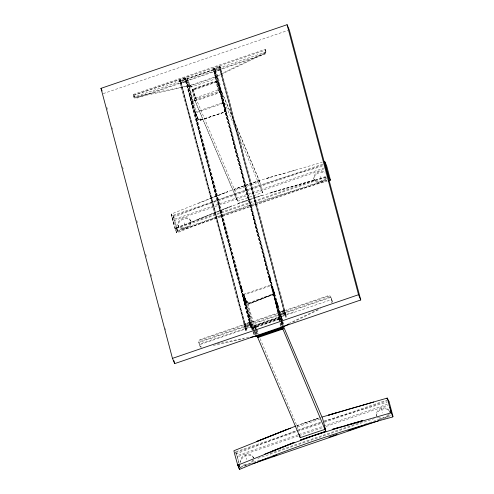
<?xml version="1.0" encoding="UTF-8"?>
<svg xmlns="http://www.w3.org/2000/svg" width="494" height="494" viewBox="0 0 494 494"><rect width="100%" height="100%" fill="white"/><g stroke="black" fill="none" stroke-linecap="round" stroke-linejoin="round"><path stroke-width="0.37" stroke-dasharray="2.47 1.85" d="M251.872 329.622L250.563 326.299L184.991 78.484L185.843 78.194L189.406 86.635L190.375 87.315L190.888 86.141L190.252 85.647L187.201 78.429L213 69.605L216.298 77.441C216.526 78.373 213.995 78.175 215.94 77.57L216.051 76.823L215.717 78.015L215.94 77.57M285.236 173.03C246.222 183.255 208.993 198.983 171.628 213.908L171.294 214.637L175.055 228.846L176.624 232.618L177.272 232.804C226.024 212.309 276.023 195.025 327.133 181.403M216.014 77.996L216.051 76.823M200.385 120.345L224.931 111.965L225.777 110.446L222.843 103.493L195.445 112.867L198.378 119.814L200.385 120.345C201.354 117.825 198.569 120.45 198.656 118.115L197.816 118.399L195.254 112.132M194.766 100.054L195.859 100.825L219.762 92.65L219.725 92.217L220.139 92.434L220.231 91.483L217.459 81.374L216.638 81.109L192.259 89.63L194.939 100.486L237.305 200.774L238.213 201.064L262.549 192.561L259.455 180.643L234.094 189.319L259.467 180.582L260.048 182.175L217.162 81.084M246.333 301.383L243.666 295.06L246.599 302.007C250.088 302.834 248.216 304.366 247.093 301.13L246.253 301.42L243.666 295.06L271.058 285.686L273.756 291.923C272.509 293.819 273.139 298.796 274.516 293.257A8.602 0.605 71.1 0 0 273.979 291.935L271.07 285.73L279.82 322.212M246.29 304.613L194.784 110.187A20.476 1.445 71.1 0 1 194.019 107.019C192.679 95.601 190.394 101.332 193.45 108.223A20.476 1.445 71.1 0 0 193.852 109.847L241.362 289.651L252.916 329.869L249.316 321.23M280.641 320.038L279.289 316.629L213.655 68.604L217.311 77.089L218.404 81.232A20.476 1.445 71.1 0 1 219.169 84.4L221.917 97.472A20.476 1.445 71.1 0 0 222.683 100.64L273.985 294.356M281.913 320.952L280.061 316.37L214.439 68.413L218.082 76.829L219.336 81.566A20.476 1.445 71.1 0 1 219.737 83.19L221.306 90.618C219.978 90.853 221.985 89.809 222.899 98.145A20.476 1.445 71.1 0 0 223.3 99.776L270.675 278.795L269.897 279.184L270.669 278.912M191.808 100.683L192.629 100.424L191.271 93.94A20.476 1.445 71.1 0 0 190.505 90.779L189.406 86.635L188.634 86.901L189.887 91.637A20.476 1.445 71.1 0 1 190.289 93.267L191.857 100.69M192.092 90.192L192.259 89.63L192.228 90.427L192.147 89.982M273.201 293.566L272.929 294.739M248.402 302.674L248.698 302.908L273.176 293.813C272.855 294.412 274.683 292.565 273.8 291.898M272.91 294.819L273.163 295.702M173.709 223.776L171.294 214.637L171.628 213.908M171.294 214.637L171.443 214.081L172.881 217.805L176.624 232.618M273.052 294.331L273.176 293.813M262.549 192.561L220.188 92.273L217.737 81.825L216.681 81.183L217.243 81.164M192.271 89.927L192.351 89.618M192.314 90.569L192.919 89.71M193.203 88.827L195.223 97.374L196.069 98.917L217.959 91.612L218.576 90.797L216.434 82.714L215.915 81.485L215.007 81.195L193.203 88.827L195.741 98.602M218.453 91.267L215.915 81.485M219.904 91.39L219.497 91.933M213 69.605L222.633 102.715L225.338 108.989L224.529 109.267A8.602 0.605 71.1 0 0 224.998 110.323C222.998 111.261 225.597 112.243 226.061 110.106L217.311 77.089L218.082 76.829M192.438 90.099L234.798 190.388L237.305 200.774M279.104 319.39L253.311 328.214L244.437 294.844L243.419 295.19C242.079 294.128 248.377 308.108 249.025 303.186L249.328 303.89L273.139 294.523L249.186 303.643L247.852 302.007L246.401 301.272L243.468 294.325L270.866 284.952L274.757 294.097L282.364 319.791L278.764 311.152M282.235 325.546L280.351 318.432L279.863 317.716L279.246 317.667L255.275 325.867L254.7 326.75L254.923 327.127L255.522 326.268L279.443 318.136L280.289 318.451L280.882 319.865M254.879 326.485L254.96 326.176L255.058 326.534A0.809 0.568 -22.9 0 1 255.342 326.336L255.522 326.268M278.196 317.728L279.042 319.272L278.517 318.043L277.609 317.753L255.812 325.385L257.831 333.932M255.812 325.385L258.35 335.16M280.536 326.59L279.882 323.181M260.116 338.668L297.407 426.946L297.87 429.619M195.081 100.301L219.552 92.112L220.108 91.384M179.723 80.25L179.532 80.775L185.818 78.62L184.583 78.41L180.304 79.874L179.723 80.25L179.822 81.88L180.625 81.738L180.384 80.503M181.168 83.48L180.316 83.752L181.088 82.85L185.367 81.387L186.602 81.59L181.168 83.48L244.925 324.379L244.073 324.651L244.845 323.749L249.124 322.286L250.359 322.496L244.925 324.379L244.264 324.126M244.758 325.997L244.567 326.522L250.853 324.367L249.618 324.157L245.339 325.62L244.758 325.997L245.419 326.25L245.709 327.349L244.857 327.621L245.629 326.719L249.908 325.256L251.143 325.466L245.709 327.349L245.055 327.096M213.97 68.536L213.772 69.055L220.065 66.912L218.823 66.702L214.544 68.16L213.97 68.536L214.063 70.154L220.355 68.011L219.114 67.802L214.26 69.635M214.754 71.507L214.563 72.025L220.849 69.882L219.608 69.673L214.754 71.507L278.511 312.412L278.313 312.93L279.122 312.795L214.519 68.388L213.667 68.672L214.439 68.413M216.144 77.188L216.329 77.546L216.187 77.175M284.075 310.51C283.068 311.905 280.191 312.856 278.511 312.412L283.365 310.572L284.606 310.788L283.766 311.097L220.015 70.191M284.569 312.381L284.556 314.067L285.39 313.758L284.149 313.542L279.87 315.005L279.104 315.901L279.956 315.635L279.666 314.536L279.005 314.283L278.807 314.802L285.1 312.659L283.859 312.443L279.579 313.906L279.005 314.283L279.295 315.382C280.975 315.827 283.852 314.876 284.859 313.48M262.055 192.907L262.672 192.092M224.418 111.52L224.14 110.742A1.068 0.432 70.5 0 0 224.288 110.922L225.579 109.711L222.646 102.758L225.338 108.989M249.631 322.409L250.983 327.51L251.755 327.244L185.843 78.194L184.991 78.484L185.695 78.169L251.261 325.916L250.612 326.441L251.39 326.176L252.73 329.554M190.888 86.141L191.894 86.092L190.48 86.388L187.3 78.799M172.881 217.805L173.227 217.539C222.294 197.168 272.534 179.865 323.805 165.935M193.722 90.056L215.526 82.424L216.434 82.714M219.694 92.619L220.188 92.273M256.33 326.614L278.715 318.963M217.934 90.032L196.13 97.664L195.223 97.374M234.798 190.388L259.721 181.86L217.354 81.578M254.818 326.281L255.312 325.935L255.342 326.336L255.231 325.997M297.407 426.946L319.599 419.178M326.176 177.05L263.327 195.179L237.954 203.861L175.104 228.592L175.426 228.376L175.284 229.062L176.858 232.841M180.014 81.356L184.873 79.515L186.108 79.719L180.094 81.763L246.006 330.813L246.778 330.548L180.526 80.411M180.674 81.609C181.372 79.497 178.001 79.972 180.094 81.763M319.21 417.986L302.97 423.506L320.742 417.516M280.024 316.222L279.246 316.493L280.061 316.37M246.006 330.813L245.049 328.337L245.784 327.936L246.778 330.548M184.997 78.546L185.769 78.219M251.261 325.916L250.588 326.367L251.39 326.176M219.237 66.838L220.089 66.486L220.676 67.882L286.588 316.932L285.816 317.197L219.237 66.776L219.978 66.486L219.237 66.807L219.941 66.462L285.513 314.209L286.588 316.932M195.241 112.082L198.187 119.079L199.7 119.431L200.274 118.992L200.576 119.715L198.261 119.739L194.988 112.169L186.25 79.157L214.149 69.611L222.887 102.629L225.542 108.915A8.602 0.605 71.1 0 0 226.011 109.971L226.061 110.106M190.888 86.567L191.481 86.259M288.539 323.626L318.377 309.269M292.849 322.181L320.606 308.83M184.997 78.515L185.738 78.188M197.693 219.466L231.68 205.93L188.171 223.269M198.483 203.318L227.808 191.715L209.215 199.039M235.811 454.005L297.629 430.101M249.044 303.396L273.151 294.165L249.316 303.859M237.867 203.565L239.806 202.849M298.333 429.842L321.038 422.006M298.617 425.068L297.234 425.575L302.235 423.766L300.562 424.365M238.423 203.361L256.837 196.945L253.984 197.89M241.751 202.145L243.425 201.54M296.672 425.723L315.666 419.159M268.736 276.436L269.94 279.45L270.669 278.925M237.633 201.083L194.741 100.202L194.939 100.486M220.305 91.804L220.231 91.483M244.16 201.28L252.23 198.489M245.524 301.896L244.746 302.161L243.493 299.222M245.697 302.544L244.925 302.81L243.635 299.759M103.221 93.607L287.835 30.455M265.284 49.314L266.019 51.956A2.692 1.89 -22.9 0 1 263.969 54.667L136.968 98.108A2.692 1.89 -22.9 0 1 133.942 97.139L133.207 94.49L265.284 49.314L265.828 50.691A3.415 2.414 -14.8 0 1 264.068 53.815L214.285 77.725L191.968 85.351L137.375 97.151A3.415 2.414 -14.8 0 1 133.751 95.867L133.473 95.268L265.55 50.085L265.828 50.691M133.584 95.484L190.32 76.076M180.279 80.108L179.427 80.392L180.211 80.158L245.821 328.078L245.049 328.337L179.415 80.324L180.211 80.158M219.237 66.776L220.089 66.486M266.019 51.956L133.942 97.139L133.713 96.602A2.692 1.89 -22.9 0 0 136.739 97.571L263.74 54.13A2.692 1.89 -22.9 0 0 265.791 51.419M285.816 317.197L219.904 68.147L220.676 67.882M216.829 81.535L192.172 89.877M192.012 101.424L192.784 101.159M220.688 91.612L221.46 91.347M194.988 112.169L222.887 102.629M196.705 120.635L197.477 120.369M225.381 110.823L226.153 110.563M197.359 123.117L198.137 122.852M226.036 113.305L226.808 113.04M174.24 218.885L172.888 215.403L322.841 164.113M173.091 216.168L323.039 164.879M324.397 167.923L174.37 219.237L177.352 230.507L326.577 179.464M326.935 180.526L177.717 231.569L174.79 220.33L324.015 169.288M177.717 231.569L176.13 227.648L326.083 176.358M176.327 228.413L326.281 177.124M177.636 231.087L327.59 179.791M241.226 288.873L239.961 285.865L241.226 288.873L242.004 288.607L240.745 285.643M268.643 276.097L269.903 279.061L270.675 278.795L269.421 275.831M269.94 279.45L270.712 279.184L269.409 275.794M241.504 290.151L242.276 289.885M241.887 291.355L242.659 291.089M245.351 301.272L244.579 301.538L243.32 298.555M273.398 295.745L273.059 295.054L273.503 293.603A8.602 0.605 71.1 0 0 272.966 292.281L273.775 292.003L271.07 285.73M245.889 303.211L245.11 303.477L243.801 300.371M273.787 293.671L274.559 293.405L273.083 289.688M275.183 295.542L274.411 295.807L272.941 292.325M248.673 315.53L249.445 315.265L246.29 304.625M281.592 320.056A20.476 1.445 71.1 0 0 280.975 317.92L277.362 305.829L278.122 305.453L275.8 299.938M248.686 315.635L249.445 315.265M249.464 315.37L249.816 316.5L249.044 316.765L246.58 310.887M277.721 306.959L278.493 306.694L275.985 300.636M293.658 311.899L199.317 344.17L198.656 341.996L329.467 297.252M330.961 297.357L198.884 342.533A2.692 1.89 -22.9 0 1 200.935 339.829L327.942 296.388A2.692 1.89 -22.9 0 1 330.961 297.357L330.739 296.82A2.692 1.89 -22.9 0 0 327.713 295.85L200.712 339.292A2.692 1.89 -22.9 0 0 198.656 341.996M201.379 347.393A3.415 2.414 -14.8 0 1 200.002 346.208L199.434 344.738L331.567 299.543L330.739 296.82M245.413 329.418L246.191 329.152M224.437 109.057L279.653 317.698L280.431 317.438M285.223 315.802L285.995 315.536M236.817 455.351L235.465 451.868L321.359 422.487M324.274 421.487L386.876 400.072M235.669 452.634L296.814 431.713M297.542 431.466L320.834 423.5M324.478 422.253L387.08 400.838M298.172 434.763L236.947 455.703L239.93 466.972L259.585 460.247M298.821 434.535L322.922 426.297M323.65 426.05L387.704 404.135M240.294 468.028L237.367 456.796L298.518 435.881M299.247 435.628L323.267 427.415M326.176 426.415L388.049 405.253M270.008 453.406L360.997 422.284M257.837 458.401L374.304 418.566M365.134 424.142L390.612 415.429M240.214 467.546L250.409 464.064M379.25 419.986L391.625 415.757M248.741 315.845L249.513 315.586M248.822 316.129L249.6 315.864M273.423 292.349L274.195 292.09L270.712 279.184M248.927 316.45L249.705 316.185M200.533 120.11L224.931 111.965M241.263 289.256L241.992 288.731M200.57 119.931L224.832 111.984M315.654 419.165L318.087 418.369M259.276 196.149L257.578 196.698L262.66 195.068L261.252 195.519M323.91 421.092L387.092 402.19M269.588 177.562L265.926 178.674L322.267 162.273M213.667 68.672L214.458 68.468M195.266 100.801L195.673 100.881A0.809 0.568 -22.9 0 1 195.34 100.893L195.192 100.51M288.755 172.029L296.419 169.819M245.049 328.337L245.821 328.078M216.872 344.04L250.359 336.809M213.303 345.405L243.814 338.816M190.375 87.315L216.699 78.484L217.379 77.323M179.415 80.324L180.217 80.182M258.936 181.953L259.721 181.86M244.981 328.078L245.802 328.004M195.525 100.134L194.92 99.936M279.258 317.747L280.271 318.235L280.11 317.951M219.966 91.791L220.305 92.236L220.207 91.6M195.55 100.498L195.859 100.825M217.107 81.17L217.311 81.485A0.809 0.568 -22.9 0 0 216.909 81.504L216.773 81.177M217.329 81.244L217.514 81.559A0.809 0.568 -22.9 0 1 217.7 81.732L217.527 81.417M279.246 317.667L279.443 318.136M133.207 94.49L133.602 95.311A3.415 2.414 -14.8 0 0 137.227 96.589L192.092 84.709L214.396 77.07L263.92 53.253A3.415 2.414 -14.8 0 0 265.679 50.129M177.352 230.507L176.13 227.648M192.543 89.494L192.697 89.803A0.809 0.568 -22.9 0 0 192.45 89.976L192.302 89.667M224.603 111.366L224.264 110.681L224.517 111.391M279.413 317.735L280.061 317.932L281.012 321.508M247.543 301.778L247.858 302.427M189.27 86.308L189.529 86.851M272.941 289.151L274.374 292.726M269.86 277.492L270.953 280.079M270.07 278.289L271.336 281.277L270.564 281.543L269.292 278.548M269.082 277.752L270.181 280.345M272.768 288.484L274.028 291.466M273.25 290.299L274.757 294.091M273.565 291.497L274.967 294.807M271.996 288.749L273.256 291.726M244.116 301.575L245.518 304.884M313.801 178.859L314.178 179.742M388.994 410.576L389.365 411.459M331.77 300.086L332.085 301.031A3.415 2.414 -14.8 0 1 331.931 302.736M332.085 301.031L331.171 298.45M377.033 416.85L376.656 415.967A6.743 4.742 -22.9 0 1 382.023 408.223A6.743 4.742 -22.9 0 1 389.099 412.533M219.311 66.752L219.904 68.147M215.588 81.17L216.106 82.405M195.55 97.689L196.069 98.917M283.365 310.572L283.593 311.109M268.637 276.06L269.903 279.061M185.071 78.46L188.634 86.901M271.058 285.686L273.991 292.633M200.126 118.924L200.521 119.628M275.862 300.167L278.19 305.774M273.318 295.783L272.879 294.98L273.225 295.789M279.085 312.035L279.314 312.572M279.808 314.443L279.579 313.906L280.098 315.543L279.87 315.005M282.21 321.656L283.994 325.873M281.179 320.569L283.272 325.515M279.962 318.136L281.154 320.958M281.45 321.668L282.945 325.2M280.938 320.73L282.877 325.318M279.011 319.019L282.154 326.602M249.007 303.267L249.303 303.971M248.927 303.322L249.223 304.026M241.06 286.841L242.134 289.385L241.362 289.651L240.288 287.1M241.294 287.718L242.455 290.472L241.683 290.731L240.516 287.983M240.059 286.248L241.22 288.996M245.036 301.871L246.506 305.354L245.734 305.613L244.264 302.137M255.04 326.658L255.935 328.776M256.238 329.486L258.022 333.722M243.95 300.957L245.308 304.168M253.175 327.855L254.416 330.838M254.694 331.493L256.355 335.426M253.014 330.233L255.009 334.957M249.124 322.286L249.347 322.823M249.841 324.694L249.618 324.157L250.137 325.793L249.908 325.256M253.058 332.431L254.546 335.951M244.845 323.749L245.067 324.286M245.567 326.157L245.339 325.62L245.858 327.256M190.27 219.941L190.641 220.824M177.939 225.338L178.309 226.215M172.888 215.403L174.79 220.33M253.126 457.055L253.496 457.932A6.743 4.742 -22.9 0 0 245.987 455.746A6.743 4.742 -22.9 0 0 240.788 462.279M199.693 345.263L199.854 345.652A3.415 2.414 -14.8 0 0 201.935 347.004M235.465 451.868L237.367 456.796M238.911 464.879L240.059 467.596M278.925 311.763L282.729 321.106M279.246 312.974L282.617 321.057M253.212 327.843L253.762 329.165M254.855 331.801L255.954 334.432M253.107 330.548L249.476 321.835L195.76 118.869M249.797 323.045L252.607 329.782M278.573 310.417L282.167 319.099M249.124 320.495L252.718 329.171M278.357 309.608L281.963 318.389M248.908 319.68L252.514 328.461M278.178 308.941L281.747 317.654M248.729 319.013L252.298 327.726M200.089 118.949L200.342 119.672M199.088 343.633L199.49 344.719M190.252 85.647L190.48 86.388M277.35 305.718L273.985 294.362M249.816 316.5L253.07 327.46A20.476 1.445 71.1 0 1 253.688 329.603M248.013 303.909L256.936 334.537M247.315 303.6L254.324 329.195M254.521 329.924L255.923 335.043M194.957 100.406L195.056 100.788L194.864 100.319M254.774 326.441L256.929 334.975M320.093 176.438L321.316 181.051M381.479 408.39L382.702 412.996M219.534 66.634L219.824 67.74M219.225 67.221L219.515 68.32M282.895 321.736L283.809 325.182M274.578 293.448L281.543 319.785M281.741 320.52L283.093 325.639M282.123 321.995L283.037 325.447M225.579 109.711L225.777 110.446M281.197 322.218L282.525 327.226M271.323 285.643L280.061 318.661L252.156 328.207L243.419 295.19M214.847 72.828L215.816 76.484M218.144 85.283L218.243 85.647M280.012 322.946L281.179 327.355M278.517 318.043L279.104 320.248M254.923 327.127L256.8 334.21M192.117 90.044L194.877 100.51M198.298 119.208L198.489 119.943M246.512 301.402L246.71 302.137M254.225 331.542L255.132 334.994M187.201 78.429L196.001 111.823M253.447 331.807L254.361 335.259M185.287 78.348L185.577 79.448M186.071 81.319L249.828 322.224L249.526 322.804L185.769 81.905M189.468 95.089L192.567 106.797M184.984 78.935L185.275 80.034M184.805 78.947L185.096 80.053M184.231 222.918L185.448 227.524M253.317 458.16A6.743 4.742 -22.9 0 0 245.617 454.863L246.833 459.476M106.778 107.031L107.562 110.014M112.305 127.915L112.7 129.409M122.568 166.706L123.16 168.942M136.782 220.41L137.375 222.646M145.662 253.978L146.452 256.96M151.189 274.862L151.584 276.356M159.877 307.682L160.667 310.664M165.404 328.572L165.799 330.06M225.091 110.563L225.307 111.409M171.332 214.254L173.505 222.899A53.871 3.804 71.1 0 0 175.104 228.592M224.616 111.774A2.075 0.352 70.8 0 1 224.412 111.434M331.937 300.469A3.415 2.414 -14.8 0 1 330.832 303.205M240.794 462.446A6.743 4.742 -22.9 0 1 245.617 454.863M252.94 459.926A6.743 4.742 -22.9 0 1 243.727 464.416M253.607 459.889A6.743 4.742 -22.9 0 1 251.045 463.576M246.247 465.422A6.743 4.742 -22.9 0 1 242.332 464.564M388.333 414.336A6.743 4.742 -22.9 0 1 377.824 417.208M376.65 415.806A6.743 4.742 -22.9 0 1 382.603 409.044A6.743 4.742 -22.9 0 1 389.556 412.564M389.179 414.33A6.743 4.742 -22.9 0 1 385.258 418.097M382.115 418.949A6.743 4.742 -22.9 0 1 377.509 417.504M325.694 177.834A6.743 4.742 -22.9 0 1 316.246 181.168A6.743 4.742 -22.9 0 1 315.326 174.036A6.743 4.742 -22.9 0 1 324.972 172.233M326.54 177.859A6.743 4.742 -22.9 0 1 317.234 182.23A6.743 4.742 -22.9 0 1 315.456 175.172A6.743 4.742 -22.9 0 1 325.342 173.11M250.322 324.095L250.31 325.781L250.322 324.095M285.513 314.209L284.853 314.721L285.513 314.209M273.361 191.826L269.594 192.963L314.906 179.915L273.361 191.826M284.087 312.98L283.859 312.443L284.377 314.079L284.087 312.98M181.78 227.969A6.743 4.742 -22.9 0 0 190.653 220.985A6.743 4.742 -22.9 0 0 180.261 219.793A6.743 4.742 -22.9 0 0 181.78 227.969M182.15 228.846A6.743 4.742 -22.9 0 0 191.024 221.868A6.743 4.742 -22.9 0 0 180.631 220.67A6.743 4.742 -22.9 0 0 182.15 228.846"/><path stroke-width="0.74" d="M295.974 425.989L233.897 450.744A53.871 3.804 71.1 0 0 234.983 455.215L237.861 465.521L239.436 469.3L239.849 469.269C289.496 448.336 340.49 430.929 392.545 417.035L393.002 416.473L389.167 402.005L387.259 398.096L363.738 404.833M283.84 327.318L322.65 418.733L325.274 428.65L324.657 429.465L300.235 437.641L257.368 336.612M282.154 326.602L282.043 327.349C280.598 328.603 282.587 326.874 281.648 327.633M282.241 326.719L282 327.343L282.235 326.596M257.689 336.859L282.16 328.671L282.71 327.942M325.274 428.65L325.805 431.355L300.445 440.031L325.805 431.355L282.79 328.831L282.537 326.948M328.553 180.989L330.418 180.014L326.59 165.539L324.848 161.797L324.379 161.662L324.786 161.766L327.003 170.393A53.871 3.804 71.1 0 0 328.603 176.086L328.288 176.426M392.909 416.8L391.334 413.021L390.013 407.371M258.189 336.871L258.405 337.402L282.37 329.202L282.302 328.794L282.457 329.171A0.809 0.568 -22.9 0 0 282.796 328.936L282.735 328.387L282.939 328.751A0.809 0.568 -22.9 0 0 283 328.491L282.84 328.041L282.988 328.393M237.88 465.12L290.75 444.075L313.177 435.875L335.988 428.601L390.865 412.891L391.155 412.539L388.482 402.709A53.871 3.804 71.1 0 1 387.395 398.238L386.981 398.22L387.395 398.238M282.79 328.831L282.37 329.202M237.7 465.033L238.003 464.835L238.281 465.502M288.687 324.188L280.536 328.065L258.226 335.692L250.507 337.365M264.852 454.091L294.158 442.433L272.2 451.139M256.485 441.605L290.484 428.137M256.51 441.513L286.878 429.453M100.998 88.346L287.076 24.7L289.293 29.955L360.756 299.982L174.685 363.627L172.462 358.372L100.998 88.346L102.11 90.976M172.462 358.372L358.533 294.72L287.076 24.7M259.869 460.828L267.878 458.086M272.972 456.345L276.615 455.098M329.023 437.171L337.031 434.43M347.949 430.694L364.689 424.97M252.669 463.798L378.602 420.721M322.045 417.047L347.813 409.495M336.013 412.91L328.405 415.17L373.692 402.048M339.786 427.168L332.277 429.397L362.781 420.592L347.449 424.97M347.832 409.415L363.769 404.907M257.572 335.994L257.998 335.871L256.991 335.92M328.603 176.086L328.201 176.117L330.332 180.341M258.134 336.692L257.528 336.494M257.67 337.075L258.251 337.05M257.874 337.359L258.467 337.377M388.506 401.77L388.932 401.77M391.427 412.7L390.779 412.576L390.865 412.891M255.441 335.901L256.324 336.507L258.127 336.63L281.722 328.566L283.056 327.361L283.29 326.373M239.436 469.3L238.059 464.743M300.235 437.641L299.031 434.022M258.059 337.056L258.238 337.445A0.809 0.568 -22.9 0 1 257.948 337.451L257.775 337.069M358.533 294.72L360.756 299.982M173.894 360.645L174.685 363.627"/></g></svg>
